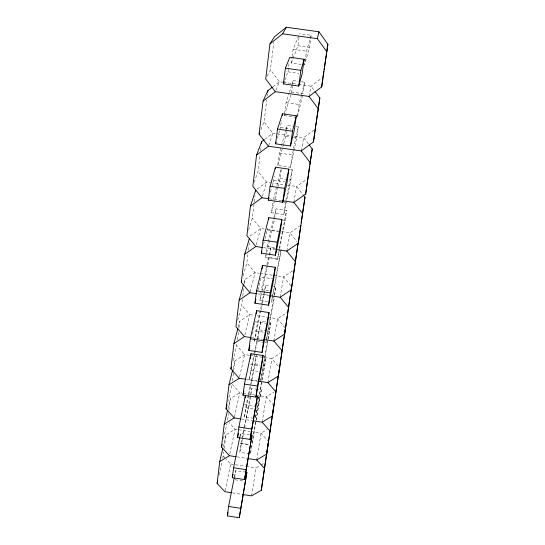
<?xml version="1.0" encoding="UTF-8"?>
<svg xmlns="http://www.w3.org/2000/svg" width="545" height="545" viewBox="0 0 545 545"><rect width="100%" height="100%" fill="white"/><g stroke="black" fill="none" stroke-linecap="round" stroke-linejoin="round"><path stroke-width="0.41" stroke-dasharray="2.73 2.04" d="M222.742 458.495L223.818 451.778M224.227 448.392L225.882 434.876L235.14 429.181L237.647 429.569M227.687 420.025L228.491 413.478M228.886 410.201L230.29 398.742L239.78 392.747L242.266 393.129M232.483 380.757L233.594 371.663M233.696 370.838L234.902 360.919L244.644 354.597L249.576 355.347M232.919 360.79L237.089 343.03M237.497 339.685L238.41 332.157M238.921 327.974L239.739 321.284L249.739 314.608L253.827 315.214M237.654 320.317L241.708 305.152L242.409 299.403M242.811 296.119L243.813 287.903M244.317 283.802L244.814 279.694L255.087 272.636L259.277 273.256M243.145 275.831L246.885 262.751L248.002 253.554M248.411 250.216L249.535 241.019M248.622 230.092L252.321 218.198L253.936 204.954M254.338 201.643L255.046 195.853M254.195 182.371L258.044 171.307L260.054 154.841M260.551 150.727L261.055 146.605M260.953 129.581L264.073 121.903L266.75 99.933M267.268 95.709L267.472 94.019M267.166 76.15L270.429 69.774L273.76 42.524M234.772 477.188L235.638 470.594L245.277 472.086M240.086 436.674L240.509 433.507L250.373 435.026M265.013 238.751L267.425 228.294M271.996 186.567L273.74 180.177L274.271 176.124M279.885 130.003L281.595 120.288M284.797 80.115L287.951 71.831L289.225 62.123M249.603 453.835L239.8 452.323L240.958 443.548L244.078 427.696M253.677 418.328L244.48 416.918L245.7 407.749L248.207 395.302M257.329 381.084L249.385 379.879L250.659 370.266L254.113 353.596M264.277 342.539L254.522 341.068L255.85 330.999L265.681 285.253L270.361 285.955M267.404 301.487L259.904 300.37L261.089 291.425M279.469 249.44L277.521 259.406L265.558 257.642L267.03 246.531L273.822 217.843M290.628 169.345L292.29 169.584L290.826 180.034L283.768 214.512L271.505 212.72L273.052 201.037M295.915 126.563L298.292 126.903L296.752 137.844L290.356 167.261L277.759 165.442L279.387 153.131L285.812 130.228M296.48 117.339L284.354 115.608L286.071 102.623L289.129 93.181M301.29 64.419L291.309 63.016L292.059 57.368M292.168 56.557L293.128 49.295L298.878 35.255M257.356 389.321L251.797 388.476L250.7 396.59L239.8 452.323M244.48 416.918L255.101 363.91L256.232 355.469L250.55 383.68M257.962 338.22L260.857 321.094L268.31 322.211M262.67 302.754L265.681 285.253M267.772 264.87L269.632 255.843M269.741 255.046L270.708 247.866L275.491 248.575M279.633 248.609L285.158 220.371L286.561 210.377L275.961 208.824L274.612 218.824L269.795 239.473M278.005 186.628L280.041 178.474L281.336 168.821M283.727 143.56L285.716 136.264L287.188 125.316L292.74 126.113M284.354 115.608L291.664 92.064L292.433 86.328M292.542 85.51L293.203 80.592L298.074 81.28M291.309 63.016L297.897 45.726L298.973 37.707M250.972 449.979L250.421 453.965L261.334 389.927L258.153 389.443M251.422 446.791L251.64 445.197M256.511 410.256L255.346 418.587L264.781 365.375L265.967 356.941L264.345 356.696M260.503 381.568L270.797 322.579L269.141 322.333M266.137 341.109L265.906 342.785L266.525 339.44M266.253 340.271L274.121 295.955M272.248 297.236L271.574 302.114L272.827 295.472M272.364 296.425L281.077 249.399L279.735 258.964L272.984 294.641M277.521 259.406L278.624 251.477M283.768 214.512L285.396 202.835L292.29 169.584M290.356 167.261L293.346 149.18M301.528 94.578L299.096 104.477L297.291 117.454L302.57 95.307M311.161 35.323L306.522 51.176L304.614 64.882L309.471 47.347L311.161 35.323L299.512 33.695M268.201 338.901L270.797 322.579M274.66 295.097L275.831 286.765L273.488 286.418M301.324 81.743L304.573 82.2L302.959 93.665L291.664 92.064M256.756 459.919L261.055 433.173L267.152 429.487M251.579 495.875L256.041 467.944L260.312 465.437M262.179 422.212L266.301 396.794L273.944 392.053M267.881 382.624L271.798 358.705L280.348 353.242M273.863 341.02L277.555 318.771L287.12 312.489M280.164 297.236L283.598 276.86L292.726 270.695M286.806 251.088L289.947 232.824L299.43 226.23M252.083 442.69L252.669 439.338M252.819 438.5L255.898 420.917M256.048 420.079L261.334 389.927M256.77 408.587L265.967 356.941M293.81 202.393L296.623 186.492L306.474 179.448M260.803 379.892L268.051 339.739M266.675 338.602L274.544 295.935M301.222 150.924L303.66 137.687L313.811 130.207M274.278 295.118L275.831 286.765M234.33 477.256L235.638 470.594M244.242 426.864L251.797 388.476M309.056 96.445L311.086 86.192L321.632 78.187M279.067 248.309L286.561 210.377M239.848 436.77L240.509 433.507M248.37 394.471L250.38 384.511M249.385 379.879L254.699 354.046M254.876 353.215L255.387 350.714M255.557 349.883L257.785 339.051M254.29 352.765L260.857 321.094M225.092 490.902L230.698 464.013L226.148 459.081M254.522 341.068L260.898 311.086M261.075 310.255L262.492 303.585M229.82 454.033L235.14 429.181L229.207 422.634M234.398 417.109L239.78 392.747L232.081 384.062L227.878 401.427M293.53 148.356L298.292 126.903M252.444 334.044L254.256 325.849M254.44 325.031L254.985 322.572M259.904 300.37L261.92 291.289M262.097 290.465L267.588 265.694M270.708 247.866L261.307 289.804L271.362 291.296M218.995 475.097L221.992 461.813M223.089 447.002L225.882 434.876M239.589 376.636L244.644 354.597L236.782 345.537M223.396 438.841L226.829 424.119M257.983 290.117L261.028 277.058L272.112 278.706M265.558 257.642L266.525 253.514M266.716 252.682L269.605 240.297M274.019 217.026L275.961 208.824M227.946 408.566L230.29 398.742M244.855 334.964L249.739 314.608L241.708 305.152M301.732 93.754L304.573 82.2M263.616 244.358L264.216 241.953M271.505 212.72L277.807 187.446M233.062 368.338L234.902 360.919M273.461 199.429L276.737 186.54M276.942 185.736L281.24 168.821M250.196 291.936L255.087 272.636L246.885 262.751M238.288 326.843L239.739 321.284M270.47 192.16L271.778 187.364M277.759 165.442L282.623 147.606M282.841 146.796L283.509 144.37M256.259 244.889L260.708 228.532L252.321 218.198M243.908 282.957L244.814 279.694M286.043 129.41L287.188 125.316M262.418 196.193L266.621 182.139L258.044 171.307M277.364 138.13L279.633 130.814M289.381 92.398L291.929 84.529M292.188 83.739L293.203 80.592M268.705 145.454L272.847 133.266L264.073 121.903M275.947 90.129L279.422 81.716L270.429 69.774M273.011 86.669L279.422 81.716L282.753 82.186M264.952 139.2L272.847 133.266L291.173 135.896M257.111 189.067L266.621 182.139L269.952 182.623M250.148 236.005L260.708 228.532L264.046 229.023M261.021 465.014L264.577 462.923M297.897 45.726L309.471 47.347M293.128 49.295L306.522 51.176M287.951 71.831L298.796 73.364M283.584 82.302L297.754 84.312M298.585 84.427L311.086 86.192L314.485 90.79M286.071 102.623L299.096 104.477M280.641 127.557L291.173 129.07M294.504 136.373L303.66 137.687L308.695 144.302M285.716 136.264L290.444 136.938M293.598 137.395L296.752 137.844M279.387 153.131L292.066 154.957M280.041 178.474L285.846 179.312M289.163 179.796L290.826 180.034M273.74 180.177L284.613 181.751M270.79 182.745L284.122 184.68M287.453 185.164L296.623 186.492L302.897 194.538M269.502 198.85L282.078 200.683M283.747 202.597L285.396 202.835M282.726 220.01L285.158 220.371M267.391 229.513L278.25 231.107M281.588 231.598L289.947 232.824L297.107 241.782M267.214 229.935L278.597 231.605M267.03 246.531L275.055 247.716M263.351 247.634L275.075 249.358M269.421 257.438L279.735 258.964M260.122 273.379L272.698 275.245M273.536 275.368L283.598 276.86L291.071 285.996M264.441 294.429L269.496 295.179M257.533 293.864L269.271 295.608M257.104 315.705L266.921 317.176M267.738 317.299L277.555 318.771L284.872 327.511M255.169 321.754L265.858 323.362M259.672 329.889L266.267 330.876M267.091 330.999L269.564 331.374M255.85 330.999L264.032 332.225M252.028 337.73L262.104 339.249M250.4 355.469L271.798 358.705L278.379 366.39M255.101 363.91L259.938 364.646M263.167 365.136L264.781 365.375M250.4 364.326L260.019 365.784M250.659 370.266L258.643 371.479M246.585 379.388L257.233 381.01M243.097 393.258L255.53 395.152M256.354 395.282L266.301 396.794L273.297 404.785M257.819 397.673L260.197 398.034M244.303 404.581L255.189 406.243M245.7 407.749L255.782 409.288M241.626 419.057L252.315 420.699M238.478 429.698L250.189 431.497M251.027 431.626L261.055 433.173L267.915 440.844M240.072 443.146L249.065 444.529M240.958 443.548L250.823 445.074M236.905 456.846L246.831 458.379M230.698 464.013L245.414 466.295M246.231 466.425L256.041 467.944M235.249 479.784L244.031 481.153M232.422 492.884L241.585 494.315M223.3 456.002L225.576 458.468"/><path stroke-width="0.82" d="M231.591 492.755L224.928 491.713L217.121 483.401L219.744 461.554L222.721 448.617M236.08 456.717L229.465 455.695L221.488 447.023L224.24 424.112L227.558 410.201M240.801 418.928L234.221 417.92L226.073 408.873L228.968 384.818L232.654 369.987M245.768 379.266L239.214 378.271L230.889 368.815L233.928 343.534L237.872 328.437M243.452 284.592L239.146 300.097L235.951 326.7L244.467 336.592L251.184 337.607M256.695 293.735L249.992 292.74L241.278 282.371L244.644 254.338L249.426 238.397M255.55 191.711L255.755 190.055L250.448 206.065L246.892 235.644L255.809 246.524L262.513 247.512M264.291 139.69L261.661 141.666L256.572 155.066L252.819 186.329L261.954 197.753L268.665 198.727M314.976 91.444L319.833 98.005L313.443 141.986L301.222 150.924L268.447 146.217L259.086 134.186L263.058 101.104L267.888 90.633L272.371 87.166M269.932 43.907L265.715 78.984L275.32 91.662L309.056 96.445L321.693 86.907L327.879 44.22L318.927 31.794L286.357 27.25L274.462 36.747L269.932 43.907L282.603 33.817L286.357 27.25M261.457 143.315L261.661 141.666M267.677 92.33L267.888 90.633M245.277 472.086L246.885 472.338L239.275 517.75L227.367 515.883L228.587 506.434L234.166 478.094M250.373 435.026L252.022 435.278L244.528 479.586L232.313 477.686L233.601 467.753L239.684 437.581M255.837 396.154L257.41 396.392L250.066 439.42L237.525 437.492L238.88 427.028L245.441 395.425M243.016 395.132L244.446 384.096L250.972 353.712L263.078 355.544L261.62 366.029L255.898 397.094L243.016 395.132L243.881 391.058M248.813 350.428L250.325 338.772L256.613 310.711L269.032 312.571L267.5 323.607L262.05 352.424L248.813 350.428L249.903 345.51M254.937 303.184L256.538 290.853L262.554 265.422L275.307 267.309L273.699 278.938L268.556 305.214L254.937 303.184L255.891 299.103M261.416 253.173L263.112 240.107L268.821 217.653L281.928 219.567L280.225 231.843L275.436 255.237L261.416 253.173L261.818 251.565M268.297 200.144L270.088 186.274L275.443 167.199L288.918 169.148L287.12 182.119L282.739 202.25L268.297 200.144L268.944 197.746M275.593 143.819L277.507 129.07L282.446 113.823L296.317 115.799L294.409 129.533L290.492 145.965L275.593 143.819L276.097 142.197M283.366 83.882L285.403 68.166L289.865 57.266L304.151 59.276L302.134 73.834L298.742 86.062L283.366 83.882L284.224 81.621M321.693 86.907L322.844 77.996M245.175 397.918L245.502 395.425M250.339 358.556L250.972 353.712M256.198 313.866L256.613 310.711M262.118 268.746L262.554 265.422M268.61 219.288L268.821 217.653M275.232 168.821L275.443 167.199M282.235 115.438L282.446 113.823M313.443 141.986L315.167 129.206M282.916 200.805L293.81 202.393L305.656 194L312.21 148.928L309.192 144.963M239.275 517.75L246.885 472.338M244.528 479.586L252.022 435.278M250.066 439.42L257.41 396.392M255.898 397.094L257.417 386.064L263.078 355.544M262.05 352.424L263.651 340.775L269.032 312.571M268.556 305.214L270.252 292.89L275.307 267.309M275.436 255.237L277.235 242.184L281.928 219.567M282.739 202.25L284.647 188.386L288.918 169.148M290.492 145.965L292.522 131.222L296.317 115.799M298.742 86.062L300.908 70.353L304.151 59.276M275.913 249.487L286.806 251.088L298.285 243.199L304.989 197.215L303.422 195.205M305.656 194L309.628 166.184M270.109 295.737L280.164 297.236L291.309 289.811L298.129 243.056L294.634 266.41M298.285 243.199L300.786 225.289M258.868 381.255L267.881 382.624L278.4 376.023L291.112 289.92M263.787 339.501L273.863 341.02L284.688 334.024L291.602 286.643L291.357 288.285M291.309 289.811L294.382 268.079M242.416 494.444L251.579 495.875L261.287 490.289L268.324 442.247M261.287 490.289L273.713 406.216M248.486 458.638L256.756 459.919L266.716 454.012L275.906 391.596M253.139 420.822L262.179 422.212L272.418 415.971L285.396 328.131M276.022 390.758L279.108 370.15M301.16 222.81L302.516 213.729M302.761 212.08L304.989 197.215M309.88 164.542L312.21 148.928M315.289 128.388L316.148 122.639M316.393 120.997L318.362 107.862M318.607 106.221L319.833 98.005M322.947 77.186L323.812 71.415M324.057 69.767L326.523 53.287M326.775 51.639L327.879 44.22M227.367 515.883L228.008 512.586M232.313 477.686L232.974 474.382M237.525 437.492L238.376 433.377M326.932 51.898L317.367 38.681L318.927 31.794M217.121 483.401L217.68 480.915M221.488 447.023L222.06 444.57M226.073 408.873L227.074 404.737M230.889 368.815L231.298 367.207M241.278 282.371L241.742 280.736M259.086 134.186L259.706 132.653M263.058 101.104L275.32 91.662M256.572 155.066L268.447 146.217M250.448 206.065L261.954 197.753M244.644 254.338L255.809 246.524M239.146 300.097L249.992 292.74M233.928 343.534L244.467 336.592M228.968 384.818L239.214 378.271M224.24 424.112L234.221 417.92M219.744 461.554L229.465 455.695M282.603 33.817L317.367 38.681M285.403 68.166L300.908 70.353M277.507 129.07L292.522 131.222M270.088 186.274L284.647 188.386M263.112 240.107L277.235 242.184M256.538 290.853L270.252 292.89M250.325 338.772L263.651 340.775M244.446 384.096L257.417 386.064M238.88 427.028L251.504 428.969M233.601 467.753L245.897 469.661M228.587 506.434L240.577 508.315M256.756 459.919L264.55 468.502M262.179 422.212L270.143 431.17M267.881 382.624L276.008 391.984M273.863 341.02L282.174 350.81M280.164 297.236L288.659 307.489M286.806 251.088L295.492 261.852M293.81 202.393L302.707 213.695M301.222 150.924L310.323 162.819M309.056 96.445L318.389 108.973"/></g></svg>
